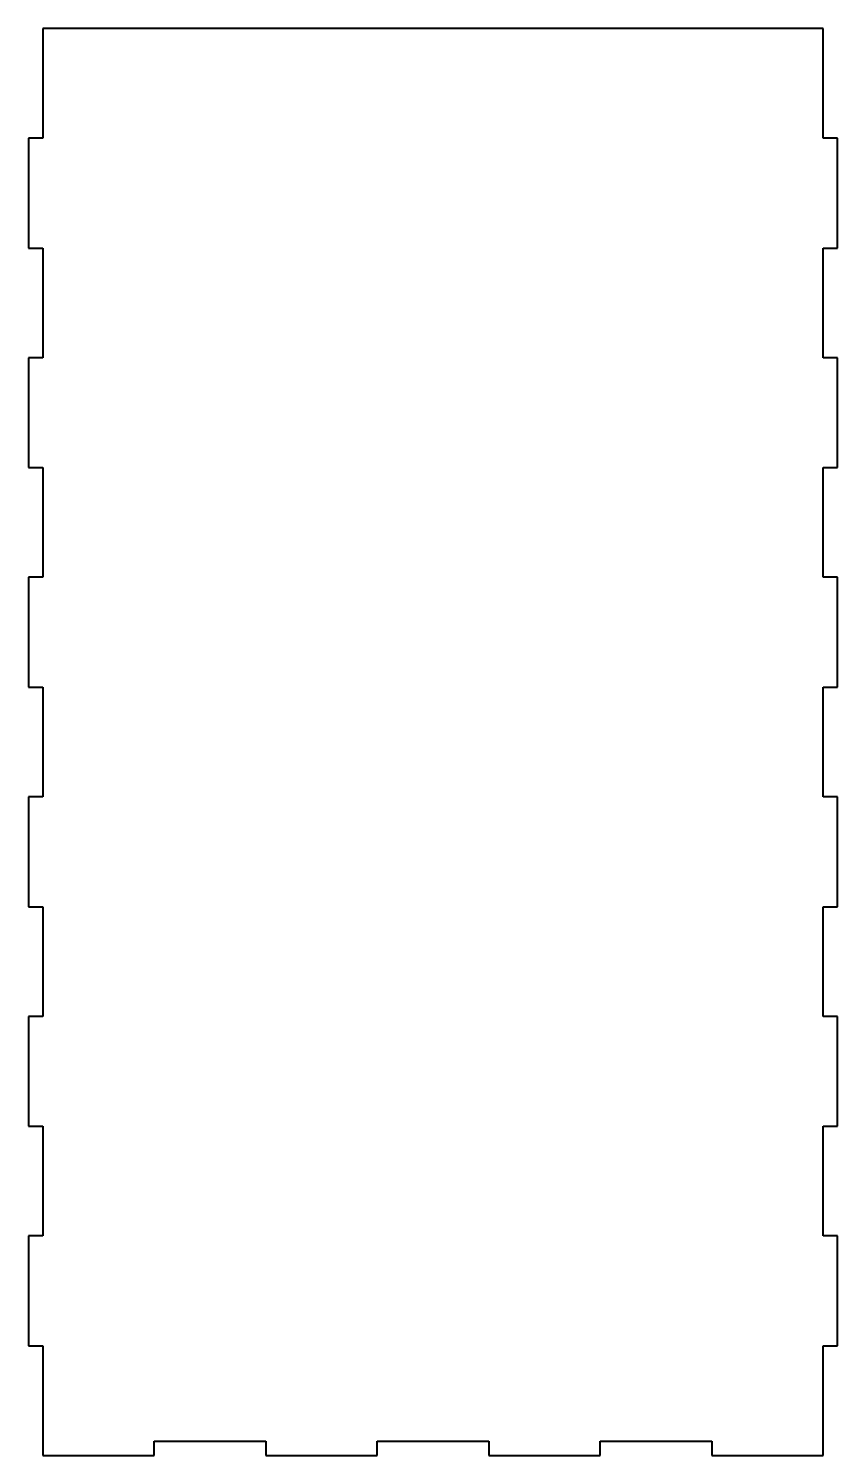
# Model space of a CAD drawing. Header units: millimetres. Extents: x -85 to 85, y 0 to 300.
import ezdxf

# ---------------------------------------------------------------- set-up
doc = ezdxf.new("R2010")
doc.units = ezdxf.units.MM
doc.layers.add('ModelSketch_Visible', color=7, linetype='Continuous', lineweight=40)

msp = doc.modelspace()

# ---------------------------------------------------------------- linework, layer by layer
at = {"layer": 'ModelSketch_Visible'}
for p, q in [((82, 300), (-82, 300)), ((-82, 300), (-82, 276.92)), ((82, 276.92), (82, 300)), ((-82, 276.92), (-85, 276.92)), ((-85, 276.92), (-85, 253.85)), ((85, 276.92), (82, 276.92)), ((85, 253.85), (85, 276.92)), ((-85, 253.85), (-82, 253.85)), ((-82, 253.85), (-82, 230.77)), ((82, 253.85), (85, 253.85)), ((82, 230.77), (82, 253.85)), ((-82, 230.77), (-85, 230.77)), ((-85, 230.77), (-85, 207.69)), ((85, 230.77), (82, 230.77)), ((85, 207.69), (85, 230.77)), ((-85, 207.69), (-82, 207.69)), ((-82, 207.69), (-82, 184.62)), ((82, 207.69), (85, 207.69)), ((82, 184.62), (82, 207.69)), ((-82, 184.62), (-85, 184.62)), ((-85, 184.62), (-85, 161.54)), ((85, 184.62), (82, 184.62)), ((85, 161.54), (85, 184.62)), ((-85, 161.54), (-82, 161.54)), ((-82, 161.54), (-82, 138.46)), ((82, 138.46), (82, 161.54)), ((82, 161.54), (85, 161.54)), ((-82, 138.46), (-85, 138.46)), ((-85, 138.46), (-85, 115.38)), ((85, 138.46), (82, 138.46)), ((85, 115.38), (85, 138.46)), ((-85, 115.38), (-82, 115.38)), ((-82, 115.38), (-82, 92.31)), ((82, 92.31), (82, 115.38)), ((82, 115.38), (85, 115.38)), ((-82, 92.31), (-85, 92.31)), ((-85, 92.31), (-85, 69.23)), ((85, 92.31), (82, 92.31)), ((85, 69.23), (85, 92.31)), ((-85, 69.23), (-82, 69.23)), ((-82, 69.23), (-82, 46.15)), ((82, 46.15), (82, 69.23)), ((82, 69.23), (85, 69.23)), ((-85, 46.15), (-85, 23.08)), ((-82, 46.15), (-85, 46.15)), ((85, 46.15), (82, 46.15)), ((85, 23.08), (85, 46.15)), ((-85, 23.08), (-82, 23.08)), ((-82, 23.08), (-82, 0)), ((82, 23.08), (85, 23.08)), ((82, 0), (82, 23.08)), ((-58.57, 0), (-58.57, 3)), ((-58.57, 3), (-35.14, 3)), ((-35.14, 3), (-35.14, 0)), ((-11.71, 3), (11.71, 3)), ((-11.71, 0), (-11.71, 3)), ((11.71, 3), (11.71, 0)), ((35.14, 3), (58.57, 3)), ((35.14, 0), (35.14, 3)), ((58.57, 3), (58.57, 0)), ((-82, 0), (-58.57, 0)), ((-35.14, 0), (-11.71, 0)), ((11.71, 0), (35.14, 0)), ((58.57, 0), (82, 0))]:
    msp.add_line(p, q, dxfattribs=at)

doc.saveas('drawing.dxf')
